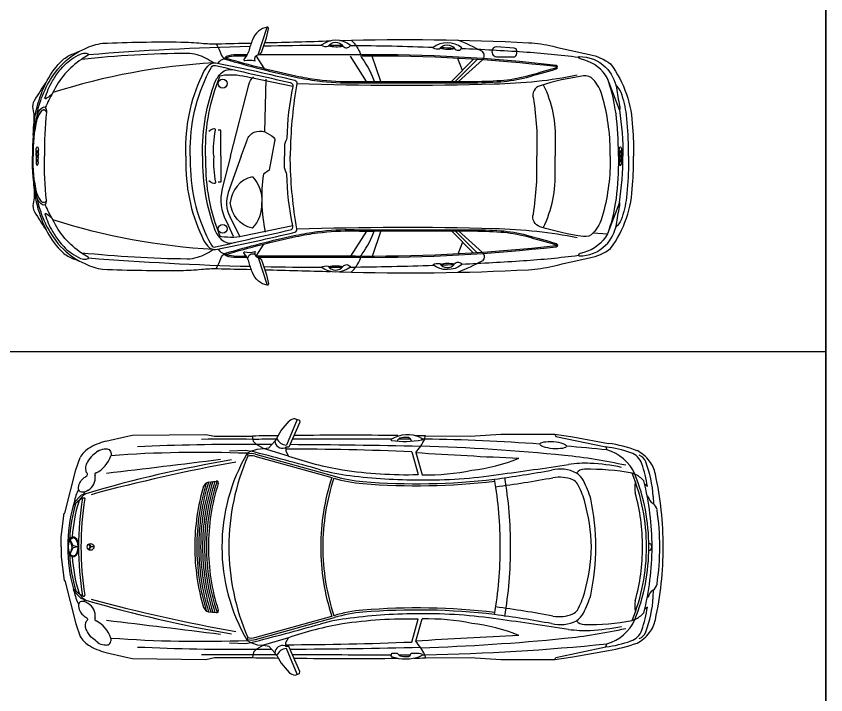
# Model space of a CAD drawing. Header units: millimetres. Extents: x 2646 to 50990, y 12226 to 40347.
# Drawn here: x 44748 to 50990, y 19002 to 24234 of the extents above; entities that cross this region are included whole.
import ezdxf

# ---------------------------------------------------------------- set-up
doc = ezdxf.new("R2010")
doc.units = ezdxf.units.MM
doc.layers.add('www.cad-blocks.net', color=7, linetype='Continuous')

# ---------------------------------------------------------------- blocks, each defined once
blk = doc.blocks.new('A$C4DF566E4')
for p, q in [((1.6949, 1.8849), (1.7568, 1.9577)), ((1.8194, 1.97), (1.7355, 1.7727)), ((1.8395, 1.9497), (1.7534, 1.7558)), ((1.8025, 1.9762), (1.8363, 1.9637)), ((1.8363, 1.9637), (1.8395, 1.9497)), ((1.6622, 1.8255), (1.6949, 1.8849)), ((0.344, 1.8024), (0.5015, 1.8382)), ((0.5015, 1.8382), (0.5499, 1.8482)), ((0.5499, 1.8482), (1.1141, 1.8552)), ((1.1141, 1.8552), (1.1805, 1.8416)), ((1.1805, 1.8416), (1.4755, 1.8422)), ((1.4788, 1.8169), (1.4755, 1.8422)), ((1.4825, 1.7999), (1.4788, 1.8169)), ((1.6622, 1.8255), (1.6468, 1.804)), ((2.589, 1.8079), (2.6093, 1.829)), ((2.6093, 1.829), (2.6381, 1.8345)), ((2.6381, 1.8345), (2.6782, 1.8332)), ((2.6782, 1.8332), (2.689, 1.8245)), ((2.689, 1.8245), (2.6988, 1.8066)), ((2.7684, 1.8319), (2.7817, 1.8231)), ((2.7794, 1.8125), (2.7817, 1.8231)), ((2.8029, 1.8193), (2.8059, 1.8443)), ((2.8078, 1.8443), (3.1517, 1.8413)), ((3.1517, 1.8413), (3.3895, 1.8574)), ((3.3895, 1.8574), (3.8044, 1.8574)), ((3.8044, 1.8574), (3.9448, 1.8356)), ((3.8044, 1.8574), (3.8125, 1.8402)), ((3.8125, 1.8402), (4.199, 1.7581)), ((3.9448, 1.8356), (4.2192, 1.7859)), ((1.5054, 1.7767), (1.4825, 1.7999)), ((1.5604, 1.7454), (1.5054, 1.7767)), ((1.5604, 1.7454), (1.6004, 1.7527)), ((1.6004, 1.7527), (1.6468, 1.804)), ((1.7316, 1.7558), (1.7252, 1.7507)), ((1.7316, 1.7558), (1.7305, 1.7253)), ((1.7534, 1.7558), (1.7316, 1.7558)), ((4.199, 1.7581), (4.2059, 1.7357)), ((1.2969, 1.7286), (1.4228, 1.7325)), ((1.4228, 1.7325), (1.4626, 1.726)), ((1.4332, 1.7092), (1.4626, 1.726)), ((1.4332, 1.7092), (1.439, 1.6872)), ((1.4626, 1.726), (1.5095, 1.7421)), ((1.4933, 1.688), (2.0858, 1.5236)), ((1.4976, 1.7032), (2.1057, 1.5337)), ((1.5095, 1.7421), (1.5604, 1.7454)), ((1.7519, 1.6884), (1.5604, 1.7454)), ((1.7305, 1.7253), (1.7519, 1.6884)), ((2.7026, 1.7217), (2.751, 1.5453)), ((2.7328, 1.7157), (2.7836, 1.5441)), ((0.1116, 1.5821), (0.1455, 1.6779)), ((0.0287, 1.2476), (0.1116, 1.5821)), ((4.4234, 1.549), (4.4014, 1.5562)), ((1.1344, 1.4878), (1.1945, 1.495)), ((4.519, 1.4528), (4.4982, 1.4682)), ((0.1522, 1.3859), (0.099, 1.3314)), ((0.19, 1.3982), (0.1522, 1.3859)), ((0.1711, 1.392), (0.1822, 1.4119)), ((4.524, 1.376), (4.5175, 1.3799)), ((4.5646, 1.3756), (4.5659, 1.3203)), ((0.0937, 1.313), (0.1408, 1.3502)), ((0.099, 1.3314), (0.0937, 1.313)), ((0.1408, 1.3502), (0.1569, 1.3609)), ((0, 1.0643), (0.0229, 1.2476)), ((0.0229, 1.2476), (0.0287, 1.2476)), ((0, 0.9881), (0, 1.0643)), ((0.0831, 0.9881), (0.0682, 1.0413)), ((0.0682, 1.0413), (0.0908, 0.9959)), ((0.2126, 1.0111), (0.2222, 0.9881)), ((0.2126, 1.0111), (0.2277, 0.9913)), ((0, 0.9881), (0, 0.9119)), ((0.0831, 0.9881), (0.0682, 0.9349)), ((0.0682, 0.9349), (0.0908, 0.9803)), ((0.1279, 0.9881), (0.0908, 0.9959)), ((0.1279, 0.9881), (0.0908, 0.9803)), ((0.2126, 0.9651), (0.2222, 0.9881)), ((0.2126, 0.9651), (0.2277, 0.9849)), ((0.2524, 0.9881), (0.2277, 0.9913)), ((0.2524, 0.9881), (0.2277, 0.9849)), ((0, 0.9119), (0.0229, 0.7286)), ((0.0229, 0.7286), (0.0287, 0.7286)), ((0.0287, 0.7286), (0.1116, 0.3941)), ((0.0937, 0.6633), (0.1408, 0.626)), ((0.099, 0.6448), (0.0937, 0.6633)), ((0.1522, 0.5903), (0.099, 0.6448)), ((0.1408, 0.626), (0.1569, 0.6154)), ((4.5646, 0.6006), (4.5659, 0.6559)), ((0.19, 0.578), (0.1522, 0.5903)), ((0.1711, 0.5842), (0.1822, 0.5643)), ((4.524, 0.6002), (4.5175, 0.5963)), ((4.519, 0.5234), (4.4982, 0.508)), ((1.1344, 0.4884), (1.1945, 0.4812)), ((1.4933, 0.2882), (2.0858, 0.4526)), ((1.4976, 0.273), (2.1057, 0.4425)), ((0.1116, 0.3941), (0.1455, 0.2983)), ((2.7026, 0.2545), (2.751, 0.431)), ((2.7328, 0.2605), (2.7836, 0.4322)), ((4.4234, 0.4272), (4.4014, 0.42)), ((1.4228, 0.2438), (1.4626, 0.2502)), ((1.4332, 0.267), (1.439, 0.289)), ((1.4332, 0.267), (1.4626, 0.2502)), ((1.4626, 0.2502), (1.5095, 0.2341)), ((1.7519, 0.2878), (1.5604, 0.2308)), ((1.7305, 0.2509), (1.7519, 0.2878)), ((1.7316, 0.2204), (1.7305, 0.2509)), ((1.2969, 0.2476), (1.4228, 0.2438)), ((1.5054, 0.1995), (1.4825, 0.1763)), ((1.5604, 0.2308), (1.5054, 0.1995)), ((1.5095, 0.2341), (1.5604, 0.2308)), ((1.5604, 0.2308), (1.6004, 0.2235)), ((1.6004, 0.2235), (1.6468, 0.1722)), ((1.7316, 0.2204), (1.7252, 0.2255)), ((1.7534, 0.2204), (1.7316, 0.2204)), ((1.8194, 0.0063), (1.7355, 0.2035)), ((1.8395, 0.0265), (1.7534, 0.2204)), ((3.8125, 0.136), (4.199, 0.2181)), ((3.9448, 0.1406), (4.2192, 0.1904)), ((4.199, 0.2181), (4.2059, 0.2405)), ((0.344, 0.1739), (0.5015, 0.138)), ((0.5015, 0.138), (0.5499, 0.128)), ((0.5499, 0.128), (1.1141, 0.121)), ((1.1141, 0.121), (1.1805, 0.1346)), ((1.1805, 0.1346), (1.4755, 0.1341)), ((1.4788, 0.1593), (1.4755, 0.1341)), ((1.4825, 0.1763), (1.4788, 0.1593)), ((1.6622, 0.1507), (1.6468, 0.1722)), ((1.6622, 0.1507), (1.6949, 0.0913)), ((2.5439, 0.1432), (2.5491, 0.1678)), ((2.5491, 0.1678), (2.589, 0.1683)), ((2.589, 0.1683), (2.6093, 0.1472)), ((2.6093, 0.1472), (2.6381, 0.1417)), ((2.6381, 0.1417), (2.6782, 0.143)), ((2.6782, 0.143), (2.689, 0.1517)), ((2.689, 0.1517), (2.6988, 0.1696)), ((2.6988, 0.1696), (2.7605, 0.1684)), ((2.7605, 0.1684), (2.7794, 0.1637)), ((2.7684, 0.1443), (2.7817, 0.1531)), ((2.7794, 0.1637), (2.7817, 0.1531)), ((2.8029, 0.157), (2.8059, 0.1319)), ((2.8078, 0.1319), (3.1517, 0.1349)), ((3.1517, 0.1349), (3.3895, 0.1188)), ((3.8044, 0.1188), (3.9448, 0.1406)), ((3.8044, 0.1188), (3.8125, 0.136)), ((1.6949, 0.0913), (1.7568, 0.0185)), ((3.3895, 0.1188), (3.8044, 0.1188)), ((1.8025, 0), (1.8363, 0.0125)), ((1.8363, 0.0125), (1.8395, 0.0265))]:
    blk.add_line(p, q)
blk.add_circle((0.2258, 0.9881), 0.0265)
for centre, radius, start, end in [((1.8082, 1.8967), 0.0797, 94.09083, 130.13545), ((1.2806, -16.1264), 17.9444, 89.36693, 90.63307), ((2.2091, -40.5463), 42.3948, 90.72454, 90.99144), ((2.5271, -216.221), 218.0404, 90.228742, 90.275453), ((1.7376, 1.8529), 0.0803, 199.96943, 268.49889), ((2.5271, -216.221), 218.0404, 89.994827, 90.196041), ((2.2091, -40.5463), 42.3948, 89.47898, 90.56152), ((2.549, 1.8139), 0.00592, 111.61887, 248.38113), ((2.6698, 1.6082), 0.2444, 66.22167, 120.23082), ((2.65, 2.5638), 0.7624, 262.21822, 279.77245), ((2.5271, -216.221), 218.0404, 89.956717, 89.980827), ((2.2091, -40.5463), 42.3948, 89.19088, 89.30739), ((2.3719, 2.0356), 0.4823, 318.44677, 333.34599), ((2.7782, 1.8183), 0.00596, 281.68413, 53.62511), ((2.5271, -216.221), 218.0404, 89.926781, 89.933304), ((2.4996, -15.0853), 16.9074, 85.96308, 88.96252), ((0.4628, 1.3332), 0.484, 104.21335, 121.64791), ((1.3582, -15.4075), 17.1849, 89.50929, 92.57286), ((1.5135, -52.3647), 54.1415, 89.88523, 90.00862), ((1.7084, 1.8103), 0.062, 185.87027, 285.6847), ((1.5135, -52.3647), 54.1415, 88.67108, 89.73664), ((2.3108, -13.8328), 15.6048, 84.23316, 88.30926), ((2.4996, -15.0853), 16.9074, 84.20793, 85.26438), ((4.1253, 1.0094), 0.7523, 69.30538, 84.37647), ((4.0566, 0.6893), 1.1085, 69.80626, 81.56539), ((0.3053, 1.5911), 0.1818, 122.03121, 151.48149), ((0.1678, 1.7597), 0.225, 296.74601, 342.26599), ((1.0697, -7.7297), 9.4459, 87.79491, 94.1745), ((2.671, 0.9881), 1.4325, 149.77541, 180), ((3.0304, 0.9881), 1.7382, 156.28227, 180), ((1.4677, 1.5803), 0.1265, 76.62001, 105.01601), ((1.4677, 1.5803), 0.1108, 76.62001, 105.01601), ((-3.8932, -19.2556), 21.6544, 74.2203, 75.68031), ((1.6091, -26.6683), 28.4111, 87.79423, 89.75395), ((2.6132, 4.19), 2.6458, 251.00089, 260.32713), ((4.8478, 32.9126), 31.2685, 266.12154, 267.57993), ((3.4905, -2.2219), 3.9342, 77.34817, 84.33541), ((4.1108, 1.4049), 0.3442, 24.7479, 73.96877), ((4.3542, 1.5916), 0.127, 17.34099, 73.07256), ((4.3131, 1.4798), 0.28, 37.29067, 63.21423), ((4.4246, 1.6121), 0.0878, 21.00264, 69.02767), ((2.9293, -7.8565), 9.6516, 99.63699, 106.48827), ((3.704, -11.4775), 13.3288, 100.18744, 105.11154), ((-10.837, 97.291), 96.3856, 276.663893, 277.19055), ((3.0356, 2.8359), 1.2636, 275.94603, 292.90681), ((0.6679, 22.1958), 20.8258, 277.45706, 278.96162), ((4.038, 0.7135), 0.9193, 87.49665, 97.88005), ((3.993, 0.0178), 1.6164, 78.32206, 86.98087), ((3.7152, 1.3485), 0.8105, 7.3923, 20.28517), ((3.6218, 1.3117), 0.9449, 3.8796, 20.56218), ((4.3516, 1.5074), 0.2327, 10.4466, 37.62668), ((2.3639, 2.8758), 1.3445, 254.09333, 264.12385), ((2.6744, 4.9786), 3.4341, 261.53106, 271.27684), ((2.8264, 3.1849), 1.6414, 268.50603, 281.95964), ((2.194, 10.1717), 8.7371, 277.53825, 280.46142), ((3.8465, 1.3177), 0.2703, 62.48666, 104.13514), ((4.0297, 1.5127), 0.0735, 86.33345, 142.505), ((4.0746, -0.1913), 1.7778, 79.4052, 91.29515), ((0.1479, 1.5221), 0.1139, 300.94188, 7.02984), ((0.2716, 1.545), 0.014, 100.71464, 220.0884), ((3.7239, 0.9881), 1.7235, 161.89702, 180), ((3.7239, 0.9881), 1.7073, 161.89702, 180), ((2.4117, 2.5437), 1.0711, 253.14033, 265.35409), ((2.4117, 2.5437), 1.0554, 253.14033, 265.35409), ((2.7447, 5.5027), 3.9981, 262.54916, 270.28918), ((2.7414, 6.5913), 5.1164, 265.34548, 276.72085), ((2.819, 5.1599), 3.6557, 269.15213, 278.67985), ((0.322, 0.9881), 3.063, 0, 9.81204), ((2.194, 10.1717), 8.7965, 277.53825, 280.46142), ((0.322, 0.9881), 3.1429, 0, 9.81204), ((3.839, 1.2512), 0.2744, 67.51858, 100.02731), ((3.8804, 1.3871), 0.1337, 41.26321, 61.63836), ((3.8705, 1.4076), 0.1806, 30.31202, 56.04626), ((3.285, 1.1157), 0.8345, 16.97011, 27.32475), ((3.0036, 0.9881), 1.5089, 0, 22.11684), ((4.2921, 1.3058), 0.2763, 44.04264, 61.63802), ((3.0036, 0.9881), 1.5266, 0, 21.55589), ((2.0011, 0.9881), 2.6397, 0, 12.28009), ((2.6677, 0.9881), 1.6385, 163.4008, 180), ((2.7293, 0.9881), 1.6847, 163.03336, 180), ((2.7293, 0.9881), 1.6697, 162.57723, 180), ((2.7293, 0.9881), 1.6548, 162.34377, 180), ((2.7293, 0.9881), 1.6398, 162.10562, 180), ((1.1539, 1.4277), 0.0633, 108.02972, 153.20663), ((2.7293, 0.9881), 1.6249, 161.86261, 180), ((2.7293, 0.9881), 1.6099, 161.65207, 180), ((2.7293, 0.9881), 1.595, 162.18609, 180), ((1.1976, 1.4812), 0.0142, 338.89216, 102.33755), ((2.7414, 6.5913), 5.1321, 265.34548, 276.72085), ((3.285, 1.1157), 0.7833, 16.97011, 27.32475), ((4.6086, 1.4437), 0.1869, 166.17671, 192.01517), ((2.5124, 0.9881), 2.043, 0, 14.45026), ((0.4648, 1.261), 0.3726, 152.56488, 169.11672), ((0.2461, 1.2913), 0.1207, 117.69972, 158.08927), ((2.8881, 0.9881), 1.5932, 0, 15.16081), ((4.611, 1.3985), 0.0898, 194.47769, 237.39357), ((1.2711, 0.9879), 1.2214, 164.56416, 179.98908), ((1.2736, 0.9879), 1.2109, 163.74954, 177.32586), ((1.2736, 0.9879), 1.1916, 162.99587, 176.24924), ((2.4991, 0.9881), 2.3664, 170.85108, 180), ((2.4991, 0.9881), 2.3471, 170.87645, 180), ((2.6315, 0.9522), 1.4565, 1.41386, 15.62046), ((2.2784, 0.9881), 1.8425, 0, 11.62171), ((4.519, 1.2612), 0.0755, 10.4832, 54.7431), ((2.6568, 0.9881), 1.9576, 0, 8.4242), ((1.2711, 0.9883), 1.2214, 180.01092, 195.43584), ((2.4991, 0.9881), 2.3664, 180, 189.14892), ((2.4991, 0.9881), 2.3471, 180, 189.12355), ((2.6677, 0.9881), 1.6385, 180, 196.5992), ((2.7293, 0.9881), 1.6847, 180, 196.96664), ((2.7293, 0.9881), 1.6697, 180, 197.42277), ((2.7293, 0.9881), 1.6548, 180, 197.65623), ((2.7293, 0.9881), 1.6398, 180, 197.89438), ((2.7293, 0.9881), 1.6249, 180, 198.13739), ((2.7293, 0.9881), 1.6099, 180, 198.34793), ((2.7293, 0.9881), 1.595, 180, 197.81391), ((2.671, 0.9881), 1.4325, 180, 210.22459), ((3.0304, 0.9881), 1.7382, 180, 203.71773), ((3.7239, 0.9881), 1.7235, 180, 198.10298), ((3.7239, 0.9881), 1.7073, 180, 198.10298), ((0.322, 0.9881), 3.063, 350.18796, 0), ((0.322, 0.9881), 3.1429, 350.18796, 0), ((2.6315, 1.024), 1.4565, 344.37954, 358.58614), ((2.2784, 0.9881), 1.8425, 348.37829, 0), ((3.0036, 0.9881), 1.5089, 337.88316, 0), ((3.0036, 0.9881), 1.5266, 338.44411, 0), ((2.8881, 0.9881), 1.5932, 344.83919, 0), ((2.5124, 0.9881), 2.043, 345.54974, 0), ((2.0011, 0.9881), 2.6397, 347.71991, 0), ((2.6568, 0.9881), 1.9576, 351.5758, 0), ((1.2736, 0.9883), 1.2109, 182.67414, 196.25046), ((1.2736, 0.9883), 1.1916, 183.75076, 197.00413), ((4.519, 0.7151), 0.0755, 305.2569, 349.5168), ((0.4648, 0.7152), 0.3726, 190.88328, 207.43512), ((0.2461, 0.6849), 0.1207, 201.91073, 242.30028), ((3.285, 0.8605), 0.7833, 332.67525, 343.02989), ((4.611, 0.5778), 0.0898, 122.60643, 165.52231), ((2.9293, 9.8328), 9.6516, 253.51173, 260.36301), ((3.704, 13.4537), 13.3288, 254.88846, 259.81256), ((3.285, 0.8605), 0.8345, 332.67525, 343.02989), ((4.6086, 0.5325), 0.1869, 167.98483, 193.82329), ((3.6218, 0.6646), 0.9449, 339.43782, 356.1204), ((0.1479, 0.4541), 0.1139, 352.97016, 59.05812), ((1.1539, 0.5485), 0.0633, 206.79337, 251.97028), ((1.1976, 0.4951), 0.0142, 257.66245, 21.10784), ((2.4117, -0.5675), 1.0711, 94.64591, 106.85967), ((2.7414, -4.6151), 5.1321, 83.27915, 94.65452), ((2.7414, -4.6151), 5.1164, 83.27915, 94.65452), ((2.194, -8.1955), 8.7965, 79.53858, 82.46175), ((3.8804, 0.5891), 0.1337, 298.36164, 318.73679), ((3.7152, 0.6277), 0.8105, 339.71483, 352.6077), ((0.2716, 0.4312), 0.014, 139.9116, 259.28536), ((2.3639, -0.8996), 1.3445, 95.87615, 105.90667), ((2.4117, -0.5675), 1.0554, 94.64591, 106.85967), ((2.7447, -3.5265), 3.9981, 89.71082, 97.45084), ((2.819, -3.1837), 3.6557, 81.32015, 90.84787), ((2.194, -8.1955), 8.7371, 79.53858, 82.46175), ((3.839, 0.725), 0.2744, 259.97269, 292.48142), ((3.8705, 0.5686), 0.1806, 303.95374, 329.68798), ((4.2921, 0.6704), 0.2763, 298.36198, 315.95736), ((0.1678, 0.2165), 0.225, 17.73401, 63.25399), ((-10.837, -95.3147), 96.3856, 82.80945, 83.336107), ((-3.8932, 21.2318), 21.6544, 284.31969, 285.7797), ((2.6132, -2.2138), 2.6458, 99.67287, 108.99911), ((2.6744, -3.0023), 3.4341, 88.72316, 98.46894), ((2.8264, -1.2087), 1.6414, 78.04036, 91.49397), ((3.0356, -0.8597), 1.2636, 67.09319, 84.05397), ((0.6679, -20.2196), 20.8258, 81.03838, 82.54294), ((3.8465, 0.6586), 0.2703, 255.86486, 297.51334), ((4.0297, 0.4635), 0.0735, 217.495, 273.66655), ((4.0746, 2.1675), 1.7778, 268.70485, 280.5948), ((3.993, 1.9584), 1.6164, 273.01913, 281.67794), ((4.1108, 0.5713), 0.3442, 286.03123, 335.2521), ((4.3516, 0.4689), 0.2327, 322.37332, 349.5534), ((3.4905, 4.1982), 3.9342, 275.66459, 282.65183), ((4.038, 1.2627), 0.9193, 262.11995, 272.50335), ((4.3542, 0.3846), 0.127, 286.92744, 342.65901), ((4.3131, 0.4964), 0.28, 296.78577, 322.70933), ((4.4246, 0.3641), 0.0878, 290.97233, 338.99736), ((0.3053, 0.3851), 0.1818, 208.51851, 237.96879), ((1.0697, 9.7059), 9.4459, 265.8255, 272.20509), ((1.4677, 0.396), 0.1265, 254.98399, 283.37999), ((1.4677, 0.396), 0.1108, 254.98399, 283.37999), ((1.6091, 28.6445), 28.4111, 270.24605, 272.20577), ((4.8478, -30.9364), 31.2685, 92.42007, 93.87846), ((2.3719, -0.0594), 0.4823, 26.65401, 41.55323), ((2.3108, 15.809), 15.6048, 271.69074, 275.76684), ((4.1253, 0.9668), 0.7523, 275.62353, 290.69462), ((0.4628, 0.6431), 0.484, 238.35209, 255.78665), ((1.3582, 17.3837), 17.1849, 267.42714, 270.49071), ((1.5135, 54.3409), 54.1415, 269.99138, 270.11477), ((1.7084, 0.1659), 0.062, 74.3153, 174.12973), ((1.7376, 0.1233), 0.0803, 91.50111, 160.03057), ((1.5135, 54.3409), 54.1415, 270.26336, 271.32892), ((2.4996, 17.0615), 16.9074, 271.03748, 275.79207), ((4.0566, 1.2869), 1.1085, 278.43461, 290.19374), ((1.2806, 18.1026), 17.9444, 269.36693, 270.63307), ((2.2091, 42.5225), 42.3948, 269.00856, 269.27546), ((2.5271, 218.1972), 218.0404, 269.724547, 269.771258), ((2.5271, 218.1972), 218.0404, 269.803959, 270.005173), ((2.2091, 42.5225), 42.3948, 269.43848, 270.52102), ((2.6547, 0.4514), 0.3275, 250.22972, 290.31697), ((2.5271, 218.1972), 218.0404, 270.019173, 270.043283), ((2.2091, 42.5225), 42.3948, 270.69261, 270.80912), ((2.5271, 218.1972), 218.0404, 270.066696, 270.073219), ((1.8082, 0.0795), 0.0797, 229.86455, 265.90917)]:
    blk.add_arc(centre, radius, start, end)
for centre, major_axis, ratio in [((3.7926, 1.7722), (-0.1028, 0.0079), 0.263369), ((0.0921, 0.9881), (0, -0.0791), 0.503646), ((0.0921, 0.9881), (0, -0.0712), 0.503646)]:
    blk.add_ellipse(centre, major_axis=major_axis, ratio=ratio)
blk.add_ellipse((4.5376, 0.9881), major_axis=(0, -0.0251), ratio=0.614154, start_param=5.768892, end_param=9.939071)
for points, start_tangent, end_tangent in [([(0.2827, 1.7256), (0.2439, 1.695), (0.201, 1.6424)], (-0.82479, -0.56544), (-0.493818, -0.869565)), ([(0.2827, 1.7256), (0.3305, 1.743), (0.3622, 1.7424), (0.3753, 1.7322), (0.3821, 1.7158), (0.3821, 1.6912)], (0.761003, 0.648748), (-0.486549, -0.873653)), ([(0.201, 1.6424), (0.188, 1.606), (0.1902, 1.5676)], (-0.508634, -0.860983), (0.222807, -0.974863)), ([(0.1902, 1.5309), (0.2006, 1.5402), (0.2029, 1.5507), (0.1947, 1.5612), (0.1902, 1.5676)], (0.845663, 0.533717), (-0.380655, 0.924717)), ([(0.1339, 1.4339), (0.143, 1.4822), (0.1656, 1.5126), (0.1902, 1.5309)], (-0.207701, 0.978192), (0.828272, 0.560326)), ([(0.2064, 1.4244), (0.1682, 1.4093), (0.1456, 1.4125), (0.1339, 1.4339)], (-0.759925, -0.650011), (-0.198029, 0.980196)), ([(0.2064, 0.5519), (0.1682, 0.5669), (0.1456, 0.5637), (0.1339, 0.5423)], (-0.759925, 0.650011), (-0.198029, -0.980196)), ([(0.1339, 0.5423), (0.143, 0.4941), (0.1656, 0.4636), (0.1902, 0.4453)], (-0.207701, -0.978192), (0.828272, -0.560326)), ([(0.1902, 0.4453), (0.2006, 0.436), (0.2029, 0.4255), (0.1947, 0.415), (0.1902, 0.4087)], (0.845663, -0.533717), (-0.380655, -0.924717)), ([(0.201, 0.3339), (0.188, 0.3702), (0.1902, 0.4087)], (-0.508634, 0.860983), (0.222807, 0.974863)), ([(0.2827, 0.2506), (0.2439, 0.2812), (0.201, 0.3339)], (-0.82479, 0.56544), (-0.493818, 0.869565)), ([(0.2827, 0.2506), (0.3305, 0.2332), (0.3622, 0.2338), (0.3753, 0.244), (0.3821, 0.2604), (0.3821, 0.285)], (0.761003, -0.648748), (-0.486549, 0.873653))]:
    blk.add_spline(points, degree=3, dxfattribs=dict(start_tangent=start_tangent, end_tangent=end_tangent))
for points, start_tangent in [([(0.1569, 1.3609), (0.1644, 1.3652), (0.1762, 1.3674), (0.1816, 1.3646), (0.1817, 1.3603)], (0.847173, 0.531317)), ([(0.1569, 0.6154), (0.1644, 0.611), (0.1762, 0.6088), (0.1816, 0.6116), (0.1817, 0.6159)], (0.847173, -0.531317))]:
    blk.add_spline(points, degree=3, dxfattribs=dict(start_tangent=start_tangent))
blk = doc.blocks.new('A$C164B588E')
for p, q in [((1.7227, 1.7656), (1.7815, 1.6719)), ((2.575, 1.5712), (2.4498, 1.7659)), ((2.684, 1.5706), (2.6185, 1.7666)), ((3.3148, 1.6559), (3.2777, 1.7485)), ((3.2303, 1.5706), (3.3992, 1.7413)), ((3.2576, 1.5706), (3.4286, 1.7394)), ((3.2841, 1.5706), (3.4677, 1.7368)), ((1.7903, 1.1809), (1.8011, 1.5887)), ((2.575, 0.4173), (2.4498, 0.2226)), ((2.684, 0.4179), (2.6185, 0.2219)), ((3.2303, 0.4179), (3.3992, 0.2472)), ((3.2576, 0.4179), (3.4286, 0.2491)), ((3.2841, 0.4179), (3.4677, 0.2517)), ((4.3229, 0.4023), (4.4319, 0.3951)), ((1.7227, 0.2229), (1.7815, 0.3166)), ((3.3148, 0.3326), (3.2777, 0.24))]:
    blk.add_line(p, q)
for points in [[(1.7162, 1.729, -0.521545), (1.7398, 1.7755, 0.26851), (1.7645, 1.795, 0.044776), (1.819, 1.9771, 0.525173), (1.8081, 1.9885, 0.13811), (1.7414, 1.9574, 0.122006), (1.6945, 1.8912, 0.028277), (1.6661, 1.8045, -0.141219), (1.63, 1.7445, 0.696584), (1.6355, 1.7313, -0.138376), (1.7122, 1.729, 0.153731), (1.7162, 1.729, 1.392998)], [(0.0049, 1.156, -0.114162), (0.112, 1.5771, -0.087549), (0.233, 1.7361, -0.103703), (0.3139, 1.7844, 0.035221), (0.4081, 1.8245, -0.086236), (0.5393, 1.8651, -0.013422), (1.1435, 1.8744, -0.021911), (1.3021, 1.8656, 0.030372), (1.4244, 1.8609, 0.000546), (1.6855, 1.8669, 0.000546)], [(2.4567, 1.888, -0.075246), (2.5084, 1.8241, -0.075661), (2.5318, 1.7653, 0.1077), (2.5401, 1.7478, -0.077855), (2.6378, 1.5606), (3.3752, 1.5606, 0.017281), (3.6098, 1.5687, 0.048898), (3.8084, 1.6021, 0.006309), (4.0371, 1.6672, 0.745327), (4.0371, 1.6944, 0.030162), (2.5289, 1.7764, -0.002466), (1.7398, 1.7755, -0.002466)], [(1.7912, 1.8696, 0.00106), (2.2977, 1.8835, 0.00106)], [(2.2785, 1.8413, -0.521608), (2.3929, 1.8437, 0.566024), (2.4501, 1.8489, 0.34388), (2.226, 1.8498, 0.16908), (2.2785, 1.8413, 3.179393)], [(2.3666, 1.8855, 0.000004), (2.3687, 1.8856, -0.020751), (3.8241, 1.8691, -0.046342), (4.0122, 1.8415, 0.009219), (4.2932, 1.7788, -0.112112), (4.4561, 1.7052, -0.155536), (4.6248, 1.2148, -0.031248), (4.6331, 0.9943)], [(3.4677, 1.7368, 0.443494), (3.4677, 1.8009, 0.033791), (3.2752, 1.8895, -61.694048)], [(0.4321, 1.7786, -0.013414), (1.6773, 1.8427, -0.013414)], [(1.4162, 1.8607, -0.042265), (1.4505, 1.783, 0.189121), (1.4835, 1.7443, 4.135764)], [(1.7831, 1.8451, -0.004764), (2.226, 1.8498)], [(2.2819, 1.8459, 0.11321), (2.3929, 1.8437, 18.522935)], [(2.2851, 1.8498, -0.00111), (2.3883, 1.8494, -0.00111)], [(2.4501, 1.8489, -0.006899), (3.0913, 1.8346, -0.006899)], [(3.1386, 1.8221, -0.521608), (3.253, 1.8246, 0.566024), (3.3102, 1.8298, 0.34388), (3.0861, 1.8306, 0.16908), (3.1386, 1.8221, 3.179393)], [(3.142, 1.8268, 0.11321), (3.253, 1.8246, 18.522935)], [(3.147, 1.8325, -0.001111), (3.2501, 1.8283)], [(3.3078, 1.8257, -0.005134), (3.7844, 1.7991, -0.015), (4.2089, 1.7582)], [(3.5846, 1.7591), (3.7091, 1.7591, 0.452272), (3.7324, 1.7857), (3.7324, 1.8073, 0.391191), (3.7138, 1.8275), (3.5765, 1.8365, 0.393048), (3.542, 1.8084, 0.452765), (3.5846, 1.7591, -87.067157)], [(0.0341, 1.3152, -0.113949), (0.176, 1.6419, -0.110503), (0.3617, 1.8028, -14.831047)], [(0.378, 1.7407, 0.140772), (0.1568, 1.4843, -0.131939), (0.139, 1.463, -0.002041), (0.1039, 1.4384, -0.510143), (0.0951, 1.4415, -0.053747), (0.1538, 1.575, -0.036828), (0.2091, 1.6567, -0.072903), (0.2989, 1.7415, -0.048381), (0.3705, 1.7819, -0.145066), (0.4141, 1.7876, -0.047859), (0.4284, 1.7839, -0.699627), (0.4284, 1.7733, 0.039142), (0.378, 1.7407, -2.456175)], [(1.3936, 1.7134, 0.081112), (1.268, 1.7762, 0.078206), (1.1921, 1.7873, 0.023397), (0.378, 1.7407, 14.894171)], [(1.6545, 1.7759, -0.000265), (1.5699, 1.7764, 0.088368), (1.4934, 1.7632, 0.265779), (1.482, 1.7498, 0.384532), (1.4867, 1.7422, 0.018969), (2.0286, 1.604, 0.021215), (2.196, 1.5754, 0.036706), (2.4795, 1.5603, -0.009006), (2.6378, 1.5606)], [(1.6484, 1.7659, -0.000245), (1.5698, 1.7664, 0.088368), (1.4968, 1.7538, 0.163287), (1.4929, 1.7508, 0.018847), (2.0307, 1.6138, 0.021215), (2.1972, 1.5854, 0.036706), (2.4793, 1.5703, -0.008765), (2.6449, 1.5706)], [(2.6449, 1.5706), (3.3752, 1.5706, 0.017281), (3.6091, 1.5787, 0.048898), (3.8058, 1.6118, 0.006309), (4.0343, 1.6768, 0.689125), (4.0348, 1.6846, 0.029883), (2.5418, 1.7664)], [(4.5249, 1.352), (4.4319, 1.5934, 0.203318), (4.2495, 1.7366, -0.030058), (4.2131, 1.7488, -0.674189), (4.2131, 1.7626, -0.20096), (4.4182, 1.6802, -0.158171), (4.5007, 1.5208, 0.008119), (4.5259, 1.3824, -0.116456), (4.5249, 1.352, -7.136787)], [(1.3936, 1.7134, 0.06334), (0.1568, 1.4843, -5.20072)], [(1.1816, 0.9943), (1.1816, 1.0565, -0.116542), (1.321, 1.6465, -0.110231), (1.3648, 1.7003, -0.243797), (1.4251, 1.7118, -0.009225), (2.0221, 1.58, -0.422584), (2.0376, 1.5539, 0.037682), (1.9871, 1.0437, 0.005218), (1.9865, 0.9943, -11.857072)], [(1.216, 0.9943), (1.216, 1.0602, -0.129481), (1.3793, 1.6801, -0.333088), (1.4109, 1.6939, 0.003015), (1.987, 1.5625, -0.412979), (2.0072, 1.5309, 0.047947), (1.9598, 1.1321, -0.149586), (1.9536, 1.1135, 0.14072), (1.9432, 1.0838), (1.9432, 0.9943)], [(1.4304, 1.7107, -0.217671), (1.4812, 1.7456, 11.507812)], [(1.3101, 0.9943), (1.3101, 1.0344, -0.050951), (1.341, 1.337, -0.035587), (1.4032, 1.5577, -0.120365), (1.4548, 1.6355, -0.262155), (1.5574, 1.6598, -2.362076)], [(0.0114, 1.2485, 0.081695), (0.0047, 1.3587, -0.19237), (0.015, 1.4235, -0.017855), (0.1045, 1.5623, -4.600747)], [(1.334, 0.9943), (1.334, 1.0261, -0.10287), (1.4435, 1.6094, -1.123792)], [(2.0072, 1.5309), (1.6215, 1.6106, 0.102789), (1.432, 1.6104, -19.660591)], [(1.5257, 0.9943), (1.6673, 1.5444, -0.145623), (1.7039, 1.6055, -2.268978)], [(2.0379, 1.5551, 0.015553), (3.5596, 1.5514, 0.018), (3.8887, 1.5727, 0.028975), (4.1976, 1.6222, -0.108689)], [(4.4531, 0.9943), (4.4531, 1.0272, 0.070141), (4.3922, 1.459, 0.109827), (4.3229, 1.5862, 0.254814), (4.2484, 1.6138, 0.038503), (3.9126, 1.538, 0.414368), (3.8607, 1.4399, -0.050855), (3.8865, 0.9943, -10.358193)], [(4.5162, 0.9943), (4.5162, 1.0499, 0.038022), (4.4927, 1.358, 0.050452), (4.4319, 1.5934, 0.885264)], [(3.9374, 1.5455, -0.126752), (4.029, 1.1017), (4.029, 0.9943)], [(4.5936, 0.9943), (4.5936, 1.0647, 0.029985), (4.5787, 1.3135, 0.059314), (4.5372, 1.4844, 0.134361), (4.4967, 1.5406, -15.039514)], [(0.1568, 1.4843, 0.017745), (0.097, 1.3689, -0.182809), (0.1059, 1.335, 0.030827), (0.092, 0.9943, -10.800431)], [(0.097, 1.3689, 0.270348), (0.0772, 1.3679, 0.181732), (0.0341, 1.3152, 0.075569), (0, 0.9943, -93.62931)], [(0.1059, 1.335, 0.604294), (0.0691, 1.344, 0.110033), (0.0328, 1.2781, 0.070258), (0.0055, 0.9943, -39.890067)], [(0.1061, 1.3438, 0.393048), (0.0651, 1.3402, 0.06388), (0.0369, 1.2995, 0.085002), (0.0139, 1.2217, 16.816305)], [(4.5249, 1.352, -0.0367), (4.5512, 0.9943, 35.990146)], [(1.3961, 0.9943, -0.060413), (1.4097, 1.1949, 0.579637), (1.3974, 1.2055, 0.074543), (1.3596, 1.1852, 13.415039)], [(1.6083, 0.9943), (1.653, 1.1186, -0.422487), (1.7903, 1.1809, -0.089908), (1.8595, 1.1382, -0.341217), (1.8651, 1.1076), (1.8249, 0.8879), (1.7798, 0.8549, 0.090272), (1.7938, 0.4088, -1.237414)], [(0.097, 0.6196, -0.270348), (0.0772, 0.6206, -0.181732), (0.0341, 0.6733, -0.075569), (0, 0.9943, 93.62931)], [(0.1059, 0.6535, -0.604294), (0.0691, 0.6445, -0.110033), (0.0328, 0.7104, -0.070258), (0.0055, 0.9943, 39.890067)], [(0.1568, 0.5042, -0.017745), (0.097, 0.6196, 0.182809), (0.1059, 0.6535, -0.030827), (0.092, 0.9943, 10.800431)], [(1.1816, 0.9943), (1.1816, 0.932, 0.116542), (1.321, 0.342, 0.110231), (1.3648, 0.2882, 0.243797), (1.4251, 0.2767, 0.009225), (2.0221, 0.4085, 0.422584), (2.0376, 0.4346, -0.037682), (1.9871, 0.9448, -0.005218), (1.9865, 0.9943, 11.857072)], [(1.216, 0.9943), (1.216, 0.9283, 0.129481), (1.3793, 0.3084, 0.333088), (1.4109, 0.2946, -0.003015), (1.987, 0.426, 0.412979), (2.0072, 0.4576, -0.047947), (1.9598, 0.8564, 0.149586), (1.9536, 0.875, -0.14072), (1.9432, 0.9047), (1.9432, 0.9943)], [(1.3101, 0.9943), (1.3101, 0.9541, 0.050951), (1.341, 0.6515, 0.035587), (1.4032, 0.4308, 0.120365), (1.4548, 0.353, 0.262155), (1.5574, 0.3287, 2.362076)], [(1.334, 0.9943), (1.334, 0.9624, 0.10287), (1.4435, 0.3791, 1.123792)], [(1.3961, 0.9943, 0.060413), (1.4097, 0.7936, -0.579637), (1.3974, 0.783, -0.074543), (1.3596, 0.8033, -13.415039)], [(1.5257, 0.9943), (1.4621, 0.7442, 0.189925), (1.4942, 0.4907), (1.5462, 0.3766)], [(1.6083, 0.9943), (1.5086, 0.7154, 0.207296), (1.5208, 0.5294), (1.5972, 0.3733)], [(2.3666, 0.103, -0.000004), (2.3687, 0.1029, 0.020751), (3.8241, 0.1194, 0.046342), (4.0122, 0.147, -0.009219), (4.2932, 0.2097, 0.112112), (4.4561, 0.2833, 0.155536), (4.6248, 0.7737, 0.031248), (4.6331, 0.9943)], [(4.4531, 0.9943), (4.4531, 0.9613, -0.070141), (4.3922, 0.5295, -0.109827), (4.3229, 0.4023, -0.254814), (4.2484, 0.3747, -0.038503), (3.9126, 0.4505, -0.414368), (3.8607, 0.5486, 0.050855), (3.8865, 0.9943, 10.358193)], [(3.9374, 0.443, 0.126752), (4.029, 0.8868), (4.029, 0.9943)], [(4.5162, 0.9943), (4.5162, 0.9386, -0.038022), (4.4927, 0.6305, -0.050452), (4.4319, 0.3951, -0.885264)], [(4.5936, 0.9943), (4.5936, 0.9238, -0.029985), (4.5787, 0.675, -0.059314), (4.5372, 0.5041, -0.134361), (4.4967, 0.4479, 15.039514)], [(4.5249, 0.6365, 0.0367), (4.5512, 0.9943, -35.990146)], [(0.0049, 0.8325, 0.114162), (0.112, 0.4114, 0.087549), (0.233, 0.2524, 0.103703), (0.3139, 0.2041, -0.035221), (0.4081, 0.164, 0.086236), (0.5393, 0.1234, 0.013422), (1.1435, 0.1141, 0.021911), (1.3021, 0.1229, -0.030372), (1.4244, 0.1276, -0.000546), (1.6855, 0.1216, -0.000546)], [(1.6947, 0.835, 0.331405), (1.5244, 0.6368, -28.71225)], [(1.6947, 0.835, -0.214121), (1.7665, 0.6368, -1.239237)], [(0.0114, 0.74, -0.081695), (0.0047, 0.6298, 0.19237), (0.015, 0.565, 0.017855), (0.1045, 0.4262, 4.600747)], [(0.0341, 0.6733, 0.113949), (0.176, 0.3466, 0.110503), (0.3617, 0.1857, 14.831047)], [(1.6947, 0.4386, -0.331405), (1.5244, 0.6368, 28.71225)], [(1.6947, 0.4386, 0.214121), (1.7665, 0.6368, 1.239237)], [(4.5249, 0.6365), (4.4319, 0.3951, -0.203318), (4.2495, 0.2519, 0.030058), (4.2131, 0.2397, 0.674189), (4.2131, 0.2259, 0.20096), (4.4182, 0.3083, 0.158171), (4.5007, 0.4677, -0.008119), (4.5259, 0.6061, 0.116456), (4.5249, 0.6365, 7.136787)], [(0.378, 0.2478, -0.140772), (0.1568, 0.5042, 0.131939), (0.139, 0.5255, 0.002041), (0.1039, 0.5501, 0.510143), (0.0951, 0.547, 0.053747), (0.1538, 0.4135, 0.036828), (0.2091, 0.3318, 0.072903), (0.2989, 0.247, 0.048381), (0.3705, 0.2066, 0.145066), (0.4141, 0.2009, 0.047859), (0.4284, 0.2046, 0.699627), (0.4284, 0.2152, -0.039142), (0.378, 0.2478, 2.456175)], [(1.3936, 0.2751, -0.06334), (0.1568, 0.5042, 5.20072)], [(2.0072, 0.4576), (1.6215, 0.3779, -0.102789), (1.432, 0.3781, 19.660591)], [(2.0379, 0.4334, -0.015553), (3.5596, 0.4371, -0.018), (3.8887, 0.4158, -0.028975), (4.1976, 0.3663, 0.108689)], [(1.6545, 0.2126, 0.000265), (1.5699, 0.2121, -0.088368), (1.4934, 0.2253, -0.265779), (1.482, 0.2387, -0.384532), (1.4867, 0.2463, -0.018969), (2.0286, 0.3845, -0.021215), (2.196, 0.4131, -0.036706), (2.4795, 0.4282, 0.009006), (2.6378, 0.4279)], [(1.6484, 0.2226, 0.000245), (1.5698, 0.2221, -0.088368), (1.4968, 0.2347, -0.163287), (1.4929, 0.2377, -0.018847), (2.0307, 0.3747, -0.021215), (2.1972, 0.4031, -0.036706), (2.4793, 0.4182, 0.008765), (2.6449, 0.4179)], [(2.4567, 0.1005, 0.075246), (2.5084, 0.1644, 0.075661), (2.5318, 0.2232, -0.1077), (2.5401, 0.2407, 0.077855), (2.6378, 0.4279), (3.3752, 0.4279, -0.017281), (3.6098, 0.4198, -0.048898), (3.8084, 0.3864, -0.006309), (4.0371, 0.3213, -0.745327), (4.0371, 0.2941, -0.030162), (2.5289, 0.2121, 0.002466), (1.7398, 0.213, 0.002466)], [(2.6449, 0.4179), (3.3752, 0.4179, -0.017281), (3.6091, 0.4098, -0.048898), (3.8058, 0.3767, -0.006309), (4.0343, 0.3117, -0.689125), (4.0348, 0.3039, -0.029883), (2.5418, 0.2221)], [(1.3936, 0.2751, -0.081112), (1.268, 0.2123, -0.078206), (1.1921, 0.2012, -0.023397), (0.378, 0.2478, -14.894171)], [(1.4304, 0.2778, 0.217671), (1.4812, 0.2429, -11.507812)], [(1.7162, 0.2595, 0.521545), (1.7398, 0.213, -0.26851), (1.7645, 0.1935, -0.044776), (1.819, 0.0114, -0.525173), (1.8081, 0, -0.13811), (1.7414, 0.0311, -0.122006), (1.6945, 0.0973, -0.028277), (1.6661, 0.184, 0.141219), (1.63, 0.244, -0.696584), (1.6355, 0.2572, 0.138376), (1.7122, 0.2595, -0.153731), (1.7162, 0.2595, -1.392998)], [(3.4677, 0.2517, -0.443494), (3.4677, 0.1876, -0.033791), (3.2752, 0.099, 61.694048)], [(0.4321, 0.2099, 0.013414), (1.6773, 0.1458, 0.013414)], [(1.4162, 0.1278, 0.042265), (1.4505, 0.2055, -0.189121), (1.4835, 0.2442, -4.135764)], [(1.7131, 0.2381, 0.468273), (1.6581, 0.2056, -0.851045)], [(2.5418, 0.2221, 0.002558), (1.7209, 0.2229, 0.002558)], [(3.3078, 0.1628, 0.005134), (3.7844, 0.1894, 0.015), (4.2089, 0.2303)], [(1.7831, 0.1434, 0.004764), (2.226, 0.1387, 0.004764)], [(2.2785, 0.1472, 0.521608), (2.3929, 0.1448, -0.566024), (2.4501, 0.1396, -0.34388), (2.226, 0.1387, -0.16908), (2.2785, 0.1472, -3.179393)], [(2.2819, 0.1426, -0.11321), (2.3929, 0.1448, -18.522935)], [(2.2851, 0.1387, 0.00111), (2.3883, 0.1391, 0.00111)], [(2.4501, 0.1396, 0.006899), (3.0913, 0.1539, 0.006899)], [(3.1386, 0.1664, 0.521608), (3.253, 0.1639, -0.566024), (3.3102, 0.1587, -0.34388), (3.0861, 0.1579, -0.16908), (3.1386, 0.1664, -3.179393)], [(3.142, 0.1617, -0.11321), (3.253, 0.1639, -18.522935)], [(3.147, 0.156, 0.001111), (3.2501, 0.1602)], [(1.7912, 0.1189, -0.00106), (2.2977, 0.105, -0.00106)]]:
    blk.add_lwpolyline(points, format="xyb")
for points in [[(1.7398, 1.7755), (1.8081, 1.9885)], [(1.4501, 0.9943), (1.4501, 1.1949), (1.4316, 1.1949)], [(1.4501, 0.9943), (1.4501, 0.7936), (1.4316, 0.7936)], [(1.7398, 0.213), (1.8081, 0)]]:
    blk.add_lwpolyline(points)
for centre in [(1.4653, 1.5541), (1.4653, 0.4344)]:
    blk.add_circle(centre, 0.0342)
at = {"lineweight": 30}
for centre in [(0.0357, 1.0429), (4.5319, 1.0429), (0.0357, 1.0105), (4.5319, 1.0105)]:
    blk.add_ellipse(centre, major_axis=(0, -0.0241), ratio=0.365443, dxfattribs=at)
at = {"lineweight": 30, "extrusion": (0, 0, -1)}
for centre in [(0.0357, 1.0105), (0.0357, 0.978), (4.5319, 1.0105), (4.5319, 0.978), (0.0353, 0.947), (4.5314, 0.947)]:
    blk.add_ellipse(centre, major_axis=(0, 0.0241), ratio=0.365443, dxfattribs=at)
blk = doc.blocks.new('FORMAT')
at = {"layer": 'www.cad-blocks.net', "color": 155, "true_color": 0x546d8e}
for p, q in [((50990.4, 12226.1), (50990.4, 40347.4)), ((5773, 21648.8), (50990.4, 21648.8))]:
    blk.add_line(p, q, dxfattribs=at)
blk.add_lwpolyline([(50990.4, 12613.8), (5773, 12613.8), (5773, 39718.7), (50990.4, 39718.7)], close=True, dxfattribs=at)

msp = doc.modelspace()

# ---------------------------------------------------------------- block references
at = {"xscale": 1000, "yscale": 1000, "zscale": 1000}
for name, p in [('A$C164B588E', (44874.7, 22160.3)), ('A$C4DF566E4', (45095.7, 19154.8))]:
    msp.add_blockref(name, p, dxfattribs=at)
at = {"layer": 'www.cad-blocks.net'}
msp.add_blockref('FORMAT', (0, 0), dxfattribs=at)

doc.saveas('drawing.dxf')
